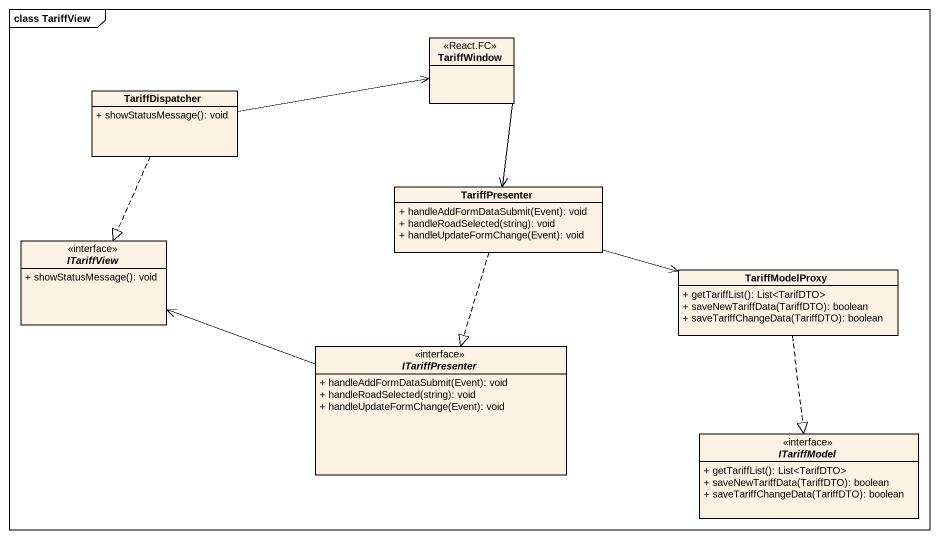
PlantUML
@startuml
mainframe class TariffView
hide circle
hide empty members
skinparam classAttributeIconSize 0
class TariffWindow <<React.FC>>
class TariffDispatcher {
  + showStatusMessage(): void
}
class TariffPresenter {
  + handleAddFormDataSubmit(Event): void
  + handleRoadSelected(string): void
  + handleUpdateFormChange(Event): void
}
interface ITariffView {
  + showStatusMessage(): void
}
class TariffModelProxy {
  + getTariffList(): List<TarifDTO>
  + saveNewTariffData(TariffDTO): boolean
  + saveTariffChangeData(TariffDTO): boolean
}
interface ITariffPresenter {
  + handleAddFormDataSubmit(Event): void
  + handleRoadSelected(string): void
  + handleUpdateFormChange(Event): void
}
interface ITariffModel {
  + getTariffList(): List<TarifDTO>
  + saveNewTariffData(TariffDTO): boolean
  + saveTariffChangeData(TariffDTO): boolean
}
TariffWindow --> TariffPresenter
TariffDispatcher -right-> TariffWindow
TariffDispatcher ..|> ITariffView
TariffPresenter -right-> TariffModelProxy
TariffPresenter ..|> ITariffPresenter
TariffModelProxy ..|> ITariffModel
ITariffPresenter -left-> ITariffView
@enduml
